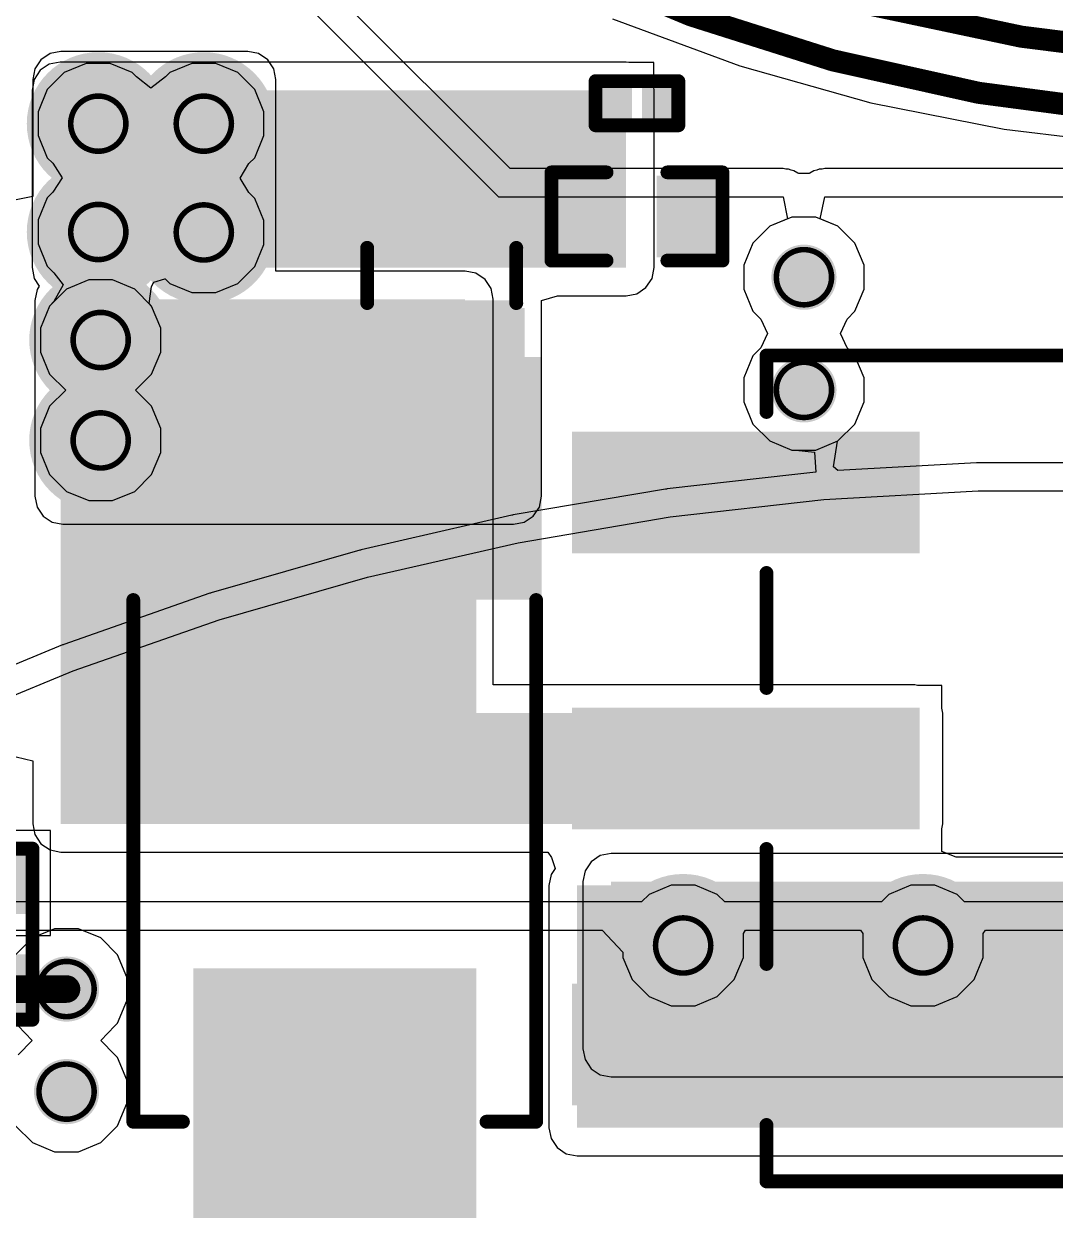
# Model space of a CAD drawing. Header units: inches. Extents: x -30 to 282, y -86 to 78.
# Drawn here: x 0.59 to 10.09, y -26.54 to -15.63 of the extents above; entities that cross this region are included whole.
import ezdxf

# ---------------------------------------------------------------- set-up
doc = ezdxf.new("R2010")
doc.units = ezdxf.units.IN
for name, color, linetype in [('Board Outline', 216, 'Continuous'), ('Bottom Layer', 5, 'Continuous'), ('Bottom Overlay', 54, 'Continuous'), ('Bottom Paste', 16, 'Continuous'), ('Bottom Solder', 6, 'Continuous'), ('Drill Drawing', 1, 'Continuous'), ('GND 01', 76, 'Continuous'), ('GND 02', 16, 'Continuous'), ('PWR', 156, 'Continuous'), ('SIG 01', 90, 'Continuous'), ('Top Layer', 1, 'Continuous'), ('Top Overlay', 2, 'Continuous'), ('Top Paste', 8, 'Continuous'), ('Top Solder', 216, 'Continuous'), ('Via Holes', 16, 'Continuous')]:
    doc.layers.add(name, color=color, linetype=linetype)

# ---------------------------------------------------------------- blocks, each defined once
blk = doc.blocks.new('HDR_2_3_M____SMD_2_54___17')
at = {"layer": 'Top Layer'}
for points in [[(-1.14, 3.05), (-1.14, 2.03), (-4.24, 2.03), (-4.24, 3.05)], [(4.24, 3.05), (4.24, 2.03), (1.14, 2.03), (1.14, 3.05)], [(-1.14, 0.51), (-1.14, -0.51), (-4.24, -0.51), (-4.24, 0.51)], [(4.24, 0.51), (4.24, -0.51), (1.14, -0.51), (1.14, 0.51)], [(-1.14, -2.03), (-1.14, -3.05), (-4.24, -3.05), (-4.24, -2.03)], [(4.24, -2.03), (4.24, -3.05), (1.14, -3.05), (1.14, -2.03)]]:
    blk.add_hatch(color=1, dxfattribs=at).paths.add_polyline_path(points)
at = {"layer": 'Top Paste'}
for points in [[(-1.14, 3.05), (-1.14, 2.03), (-4.24, 2.03), (-4.24, 3.05)], [(4.24, 3.05), (4.24, 2.03), (1.14, 2.03), (1.14, 3.05)], [(-1.14, 0.51), (-1.14, -0.51), (-4.24, -0.51), (-4.24, 0.51)], [(4.24, 0.51), (4.24, -0.51), (1.14, -0.51), (1.14, 0.51)], [(-1.14, -2.03), (-1.14, -3.05), (-4.24, -3.05), (-4.24, -2.03)], [(4.24, -2.03), (4.24, -3.05), (1.14, -3.05), (1.14, -2.03)]]:
    blk.add_hatch(color=8, dxfattribs=at).paths.add_polyline_path(points)
at = {"layer": 'Top Solder'}
for points in [[(-1.09, 3.1), (-1.09, 1.98), (-4.29, 1.98), (-4.29, 3.1)], [(4.29, 3.1), (4.29, 1.98), (1.09, 1.98), (1.09, 3.1)], [(-1.09, 0.56), (-1.09, -0.56), (-4.29, -0.56), (-4.29, 0.56)], [(4.29, 0.56), (4.29, -0.56), (1.09, -0.56), (1.09, 0.56)], [(-1.09, -1.98), (-1.09, -3.1), (-4.29, -3.1), (-4.29, -1.98)], [(4.29, -1.98), (4.29, -3.1), (1.09, -3.1), (1.09, -1.98)]]:
    blk.add_hatch(color=216, dxfattribs=at).paths.add_polyline_path(points)
at = {"layer": 'Top Overlay', "const_width": 0.127}
for points in [[(2.5, 3.8), (-2.5, 3.8)], [(-2.5, 3.8), (-2.5, 3.281)], [(2.5, 3.8), (2.5, 3.281)], [(-4.445, 2.54), (-4.572, 2.667)], [(-4.572, 2.667), (-4.572, 2.413)], [(-4.445, 2.54), (-4.572, 2.413)], [(-2.5, 1.799), (-2.5, 0.741)], [(2.5, 1.799), (2.5, 0.741)], [(-2.5, -0.741), (-2.5, -1.799)], [(2.5, -0.741), (2.5, -1.799)], [(-2.5, -3.281), (-2.5, -3.8)], [(2.5, -3.281), (2.5, -3.8)], [(2.5, -3.8), (-2.5, -3.8)]]:
    blk.add_lwpolyline(points, dxfattribs=at)
at = {"layer": 'Top Overlay', "const_width": 0.0635}
for points in [[(-2.532, 3.8, 1), (-2.468, 3.8, 1)], [(-2.532, 3.8, 1), (-2.468, 3.8, 1)], [(2.468, 3.8, 1), (2.532, 3.8, 1)], [(2.468, 3.8, 1), (2.532, 3.8, 1)], [(-2.532, 3.281, 1), (-2.468, 3.281, 1)], [(2.468, 3.281, 1), (2.532, 3.281, 1)], [(-4.604, 2.667, 1), (-4.54, 2.667, 1)], [(-4.604, 2.667, 1), (-4.54, 2.667, 1)], [(-4.477, 2.54, 1), (-4.413, 2.54, 1)], [(-4.477, 2.54, 1), (-4.413, 2.54, 1)], [(-4.604, 2.413, 1), (-4.54, 2.413, 1)], [(-4.604, 2.413, 1), (-4.54, 2.413, 1)], [(-2.532, 1.799, 1), (-2.468, 1.799, 1)], [(2.468, 1.799, 1), (2.532, 1.799, 1)], [(-2.532, 0.741, 1), (-2.468, 0.741, 1)], [(2.468, 0.741, 1), (2.532, 0.741, 1)], [(-2.532, -0.741, 1), (-2.468, -0.741, 1)], [(2.468, -0.741, 1), (2.532, -0.741, 1)], [(-2.532, -1.799, 1), (-2.468, -1.799, 1)], [(2.468, -1.799, 1), (2.532, -1.799, 1)], [(-2.532, -3.281, 1), (-2.468, -3.281, 1)], [(2.468, -3.281, 1), (2.532, -3.281, 1)], [(-2.532, -3.8, 1), (-2.468, -3.8, 1)], [(-2.532, -3.8, 1), (-2.468, -3.8, 1)], [(2.468, -3.8, 1), (2.532, -3.8, 1)], [(2.468, -3.8, 1), (2.532, -3.8, 1)]]:
    blk.add_lwpolyline(points, format="xyb", close=True, dxfattribs=at)
blk = doc.blocks.new('DSN0603_2_B_56')
at = {"layer": 'Bottom Layer'}
for points in [[(-0.3, 0.12), (-0.1, 0.12), (-0.1, -0.12), (-0.3, -0.12)], [(0.1, 0.12), (0.3, 0.12), (0.3, -0.12), (0.1, -0.12)]]:
    blk.add_hatch(color=5, dxfattribs=at).paths.add_polyline_path(points)
at = {"layer": 'Bottom Paste'}
for points in [[(-0.3, 0.12), (-0.1, 0.12), (-0.1, -0.12), (-0.3, -0.12)], [(0.1, 0.12), (0.3, 0.12), (0.3, -0.12), (0.1, -0.12)]]:
    blk.add_hatch(color=16, dxfattribs=at).paths.add_polyline_path(points)
at = {"layer": 'Bottom Solder'}
for points in [[(-0.355, 0.175), (-0.045, 0.175), (-0.045, -0.175), (-0.355, -0.175)], [(0.045, 0.175), (0.355, 0.175), (0.355, -0.175), (0.045, -0.175)]]:
    blk.add_hatch(color=6, dxfattribs=at).paths.add_polyline_path(points)
at = {"layer": 'Bottom Overlay', "const_width": 0.127}
for points in [[(-0.381, -0.203), (-0.381, 0.203)], [(-0.381, 0.203), (0.381, 0.203)], [(0.381, -0.203), (0.381, 0.203)], [(-0.381, -0.203), (0.381, -0.203)]]:
    blk.add_lwpolyline(points, dxfattribs=at)
at = {"layer": 'Bottom Overlay', "const_width": 0.0635}
for points in [[(-0.413, 0.203, 1), (-0.349, 0.203, 1)], [(-0.413, 0.203, 1), (-0.349, 0.203, 1)], [(0.349, 0.203, 1), (0.413, 0.203, 1)], [(0.349, 0.203, 1), (0.413, 0.203, 1)], [(-0.413, -0.203, 1), (-0.349, -0.203, 1)], [(-0.413, -0.203, 1), (-0.349, -0.203, 1)], [(0.349, -0.203, 1), (0.413, -0.203, 1)], [(0.349, -0.203, 1), (0.413, -0.203, 1)]]:
    blk.add_lwpolyline(points, format="xyb", close=True, dxfattribs=at)
blk = doc.blocks.new('R___0402_B_90')
at = {"layer": 'Bottom Layer'}
for points in [[(-0.241, 0.318), (-0.241, -0.318), (-0.699, -0.318), (-0.699, 0.318)], [(0.699, 0.318), (0.699, -0.318), (0.241, -0.318), (0.241, 0.318)]]:
    blk.add_hatch(color=5, dxfattribs=at).paths.add_polyline_path(points)
at = {"layer": 'Bottom Paste'}
for points in [[(-0.241, 0.318), (-0.241, -0.318), (-0.699, -0.318), (-0.699, 0.318)], [(0.699, 0.318), (0.699, -0.318), (0.241, -0.318), (0.241, 0.318)]]:
    blk.add_hatch(color=16, dxfattribs=at).paths.add_polyline_path(points)
at = {"layer": 'Bottom Solder'}
for points in [[(-0.186, 0.373), (-0.186, -0.373), (-0.754, -0.373), (-0.754, 0.373)], [(0.754, 0.373), (0.754, -0.373), (0.186, -0.373), (0.186, 0.373)]]:
    blk.add_hatch(color=6, dxfattribs=at).paths.add_polyline_path(points)
at = {"layer": 'Bottom Overlay'}
for points, const_width in [([(-0.787, -0.406), (-0.787, 0.406)], 0.127), ([(0.787, 0.406), (-0.787, 0.406)], 0.127), ([(0.787, -0.406), (0.787, 0.406)], 0.127), ([(0.813, 0.432), (-0.813, 0.432)], 0.00323), ([(0.787, -0.406), (-0.787, -0.406)], 0.127)]:
    blk.add_lwpolyline(points, dxfattribs=dict(at, const_width=const_width))
for points, const_width in [([(-0.819, 0.406, 1), (-0.756, 0.406, 1)], 0.0635), ([(-0.819, 0.406, 1), (-0.756, 0.406, 1)], 0.0635), ([(0.756, 0.406, 1), (0.819, 0.406, 1)], 0.0635), ([(0.756, 0.406, 1), (0.819, 0.406, 1)], 0.0635), ([(-0.814, 0.432, 1), (-0.812, 0.432, 1)], 0.00161), ([(0.812, 0.432, 1), (0.814, 0.432, 1)], 0.00161), ([(-0.819, -0.406, 1), (-0.756, -0.406, 1)], 0.0635), ([(-0.819, -0.406, 1), (-0.756, -0.406, 1)], 0.0635), ([(0.756, -0.406, 1), (0.819, -0.406, 1)], 0.0635), ([(0.756, -0.406, 1), (0.819, -0.406, 1)], 0.0635)]:
    blk.add_lwpolyline(points, format="xyb", close=True, dxfattribs=dict(at, const_width=const_width))
blk = doc.blocks.new('I___0805_B_110')
at = {"layer": 'Bottom Layer'}
for points in [[(-1.6, 0.66), (-0.4, 0.66), (-0.4, -0.66), (-1.6, -0.66)], [(0.4, 0.66), (1.6, 0.66), (1.6, -0.66), (0.4, -0.66)]]:
    blk.add_hatch(color=5, dxfattribs=at).paths.add_polyline_path(points)
at = {"layer": 'Bottom Paste'}
for points in [[(-1.6, 0.66), (-0.4, 0.66), (-0.4, -0.66), (-1.6, -0.66)], [(0.4, 0.66), (1.6, 0.66), (1.6, -0.66), (0.4, -0.66)]]:
    blk.add_hatch(color=16, dxfattribs=at).paths.add_polyline_path(points)
at = {"layer": 'Bottom Solder'}
for points in [[(-1.702, 0.762), (-0.298, 0.762), (-0.298, -0.762), (-1.702, -0.762)], [(0.298, 0.762), (1.702, 0.762), (1.702, -0.762), (0.298, -0.762)]]:
    blk.add_hatch(color=6, dxfattribs=at).paths.add_polyline_path(points)
at = {"layer": 'Bottom Overlay', "const_width": 0.127}
for points in [[(-0.254, 0.686), (0.254, 0.686)], [(-0.254, -0.686), (0.254, -0.686)]]:
    blk.add_lwpolyline(points, dxfattribs=at)
at = {"layer": 'Bottom Overlay', "const_width": 0.0635}
for points in [[(-0.286, 0.686, 1), (-0.222, 0.686, 1)], [(0.222, 0.686, 1), (0.286, 0.686, 1)], [(-0.286, -0.686, 1), (-0.222, -0.686, 1)], [(0.222, -0.686, 1), (0.286, -0.686, 1)]]:
    blk.add_lwpolyline(points, format="xyb", close=True, dxfattribs=at)
blk = doc.blocks.new('SMB__114')
at = {"layer": 'Top Layer'}
for points in [[(-3.7, -1.2), (-3.7, 1.2), (-0.9, 1.2), (-0.9, -1.2)], [(0.9, -1.2), (0.9, 1.2), (3.7, 1.2), (3.7, -1.2)]]:
    blk.add_hatch(color=1, dxfattribs=at).paths.add_polyline_path(points)
at = {"layer": 'Top Overlay'}
for points in [[(2.593, 1.245), (4.828, 1.245), (4.828, 1.905), (2.593, 1.905)], [(3.736, -1.651), (4.828, -1.651), (4.828, 1.346), (3.736, 1.346)], [(2.593, -1.905), (4.828, -1.905), (4.828, -1.245), (2.593, -1.245)]]:
    blk.add_hatch(color=2, dxfattribs=at).paths.add_polyline_path(points)
at = {"layer": 'Top Paste'}
for points in [[(-3.7, -1.2), (-3.7, 1.2), (-0.9, 1.2), (-0.9, -1.2)], [(0.9, -1.2), (0.9, 1.2), (3.7, 1.2), (3.7, -1.2)]]:
    blk.add_hatch(color=8, dxfattribs=at).paths.add_polyline_path(points)
at = {"layer": 'Top Solder'}
for points in [[(-3.802, -1.302), (-3.802, 1.302), (-0.798, 1.302), (-0.798, -1.302)], [(0.798, -1.302), (0.798, 1.302), (3.802, 1.302), (3.802, -1.302)]]:
    blk.add_hatch(color=216, dxfattribs=at).paths.add_polyline_path(points)
at = {"layer": 'Top Overlay', "const_width": 0.127}
for points in [[(-2.21, 1.854), (2.591, 1.854)], [(-2.21, 1.854), (-2.21, 1.397)], [(-2.21, -1.397), (-2.21, -1.854)], [(-2.21, -1.854), (2.591, -1.854)]]:
    blk.add_lwpolyline(points, dxfattribs=at)
at = {"layer": 'Top Overlay', "const_width": 0.0635}
for points in [[(-2.242, 1.854, 1), (-2.178, 1.854, 1)], [(-2.242, 1.854, 1), (-2.178, 1.854, 1)], [(2.559, 1.854, 1), (2.623, 1.854, 1)], [(-2.242, 1.397, 1), (-2.178, 1.397, 1)], [(-2.242, -1.397, 1), (-2.178, -1.397, 1)], [(-2.242, -1.854, 1), (-2.178, -1.854, 1)], [(-2.242, -1.854, 1), (-2.178, -1.854, 1)], [(2.559, -1.854, 1), (2.623, -1.854, 1)]]:
    blk.add_lwpolyline(points, format="xyb", close=True, dxfattribs=at)
blk = doc.blocks.new('C___0402_B_124')
at = {"layer": 'Bottom Layer'}
for points in [[(-0.241, 0.318), (-0.241, -0.318), (-0.698, -0.318), (-0.698, 0.318)], [(0.699, 0.318), (0.699, -0.318), (0.241, -0.318), (0.241, 0.318)]]:
    blk.add_hatch(color=5, dxfattribs=at).paths.add_polyline_path(points)
at = {"layer": 'Bottom Paste'}
for points in [[(-0.241, 0.318), (-0.241, -0.318), (-0.698, -0.318), (-0.698, 0.318)], [(0.699, 0.318), (0.699, -0.318), (0.241, -0.318), (0.241, 0.318)]]:
    blk.add_hatch(color=16, dxfattribs=at).paths.add_polyline_path(points)
at = {"layer": 'Bottom Solder'}
for points in [[(-0.181, 0.377), (-0.181, -0.377), (-0.758, -0.377), (-0.758, 0.377)], [(0.758, 0.377), (0.758, -0.377), (0.181, -0.377), (0.181, 0.377)]]:
    blk.add_hatch(color=6, dxfattribs=at).paths.add_polyline_path(points)
at = {"layer": 'Bottom Overlay', "const_width": 0.127}
for points in [[(-0.279, 0.406), (-0.787, 0.406)], [(-0.787, 0.406), (-0.787, -0.406)], [(0.787, 0.406), (0.279, 0.406)], [(0.787, 0.406), (0.787, -0.406)], [(-0.279, -0.406), (-0.787, -0.406)], [(0.787, -0.406), (0.279, -0.406)]]:
    blk.add_lwpolyline(points, dxfattribs=at)
at = {"layer": 'Bottom Overlay', "const_width": 0.0635}
for points in [[(-0.819, 0.406, 1), (-0.756, 0.406, 1)], [(-0.819, 0.406, 1), (-0.756, 0.406, 1)], [(-0.311, 0.406, 1), (-0.248, 0.406, 1)], [(0.248, 0.406, 1), (0.311, 0.406, 1)], [(0.756, 0.406, 1), (0.819, 0.406, 1)], [(0.756, 0.406, 1), (0.819, 0.406, 1)], [(-0.819, -0.406, 1), (-0.756, -0.406, 1)], [(-0.819, -0.406, 1), (-0.756, -0.406, 1)], [(-0.311, -0.406, 1), (-0.248, -0.406, 1)], [(0.248, -0.406, 1), (0.311, -0.406, 1)], [(0.756, -0.406, 1), (0.819, -0.406, 1)], [(0.756, -0.406, 1), (0.819, -0.406, 1)]]:
    blk.add_lwpolyline(points, format="xyb", close=True, dxfattribs=at)

msp = doc.modelspace()

# ---------------------------------------------------------------- hatches: boundary and pattern name
at = {"layer": 'Bottom Layer'}
for points in [[(0.927, -17.87), (6.136, -17.87), (6.136, -16.237), (0.927, -16.237)], [(0.953, -19.973), (5.099, -19.973), (5.099, -18.171), (0.953, -18.171)], [(5.997, -25.059), (14.106, -25.059), (14.106, -23.52), (5.997, -23.52)]]:
    msp.add_hatch(color=5, dxfattribs=at).paths.add_polyline_path(points)
h = msp.add_hatch(color=5, dxfattribs=at)
edge = h.paths.add_edge_path()
edge.add_arc((1.278, -16.545), 0.3, 0, 360)
h = msp.add_hatch(color=5, dxfattribs=at)
edge = h.paths.add_edge_path()
edge.add_arc((2.249, -16.545), 0.3, 0, 360)
h = msp.add_hatch(color=5, dxfattribs=at)
edge = h.paths.add_edge_path()
edge.add_arc((1.278, -17.542), 0.3, 0, 360)
h = msp.add_hatch(color=5, dxfattribs=at)
edge = h.paths.add_edge_path()
edge.add_arc((2.249, -17.546), 0.3, 0, 360)
h = msp.add_hatch(color=5, dxfattribs=at)
edge = h.paths.add_edge_path()
edge.add_arc((7.773, -17.958), 0.3, 0, 360)
h = msp.add_hatch(color=5, dxfattribs=at)
edge = h.paths.add_edge_path()
edge.add_arc((1.3, -18.536), 0.3, 0, 360)
h = msp.add_hatch(color=5, dxfattribs=at)
edge = h.paths.add_edge_path()
edge.add_arc((7.773, -18.995), 0.3, 0, 360)
h = msp.add_hatch(color=5, dxfattribs=at)
edge = h.paths.add_edge_path()
edge.add_arc((1.3, -19.46), 0.3, 0, 360)
h = msp.add_hatch(color=5, dxfattribs=at)
edge = h.paths.add_edge_path()
edge.add_arc((6.661, -24.108), 0.3, 0, 360)
h = msp.add_hatch(color=5, dxfattribs=at)
edge = h.paths.add_edge_path()
edge.add_arc((8.868, -24.108), 0.3, 0, 360)
h = msp.add_hatch(color=5, dxfattribs=at)
edge = h.paths.add_edge_path()
edge.add_arc((0.986, -24.509), 0.3, 0, 360)
h = msp.add_hatch(color=5, dxfattribs=at)
edge = h.paths.add_edge_path()
edge.add_arc((0.986, -25.453), 0.3, 0, 360)
at = {"layer": 'GND 01'}
h = msp.add_hatch(color=76, dxfattribs=at)
edge = h.paths.add_edge_path()
edge.add_arc((1.278, -16.545), 0.658, 0, 360)
h = msp.add_hatch(color=76, dxfattribs=at)
edge = h.paths.add_edge_path()
edge.add_arc((2.249, -16.545), 0.658, 0, 360)
h = msp.add_hatch(color=76, dxfattribs=at)
edge = h.paths.add_edge_path()
edge.add_arc((1.278, -17.542), 0.658, 0, 360)
h = msp.add_hatch(color=76, dxfattribs=at)
edge = h.paths.add_edge_path()
edge.add_arc((2.249, -17.546), 0.658, 0, 360)
h = msp.add_hatch(color=76, dxfattribs=at)
edge = h.paths.add_edge_path()
edge.add_arc((1.3, -18.536), 0.658, 0, 360)
h = msp.add_hatch(color=76, dxfattribs=at)
edge = h.paths.add_edge_path()
edge.add_arc((1.3, -19.46), 0.658, 0, 360)
h = msp.add_hatch(color=76, dxfattribs=at)
edge = h.paths.add_edge_path()
edge.add_arc((6.661, -24.108), 0.658, 0, 360)
h = msp.add_hatch(color=76, dxfattribs=at)
edge = h.paths.add_edge_path()
edge.add_arc((8.868, -24.108), 0.658, 0, 360)
at = {"layer": 'GND 02'}
h = msp.add_hatch(color=16, dxfattribs=at)
edge = h.paths.add_edge_path()
edge.add_arc((1.278, -16.545), 0.658, 0, 360)
h = msp.add_hatch(color=16, dxfattribs=at)
edge = h.paths.add_edge_path()
edge.add_arc((2.249, -16.545), 0.658, 0, 360)
h = msp.add_hatch(color=16, dxfattribs=at)
edge = h.paths.add_edge_path()
edge.add_arc((1.278, -17.542), 0.658, 0, 360)
h = msp.add_hatch(color=16, dxfattribs=at)
edge = h.paths.add_edge_path()
edge.add_arc((2.249, -17.546), 0.658, 0, 360)
h = msp.add_hatch(color=16, dxfattribs=at)
edge = h.paths.add_edge_path()
edge.add_arc((1.3, -18.536), 0.658, 0, 360)
h = msp.add_hatch(color=16, dxfattribs=at)
edge = h.paths.add_edge_path()
edge.add_arc((1.3, -19.46), 0.658, 0, 360)
h = msp.add_hatch(color=16, dxfattribs=at)
edge = h.paths.add_edge_path()
edge.add_arc((6.661, -24.108), 0.658, 0, 360)
h = msp.add_hatch(color=16, dxfattribs=at)
edge = h.paths.add_edge_path()
edge.add_arc((8.868, -24.108), 0.658, 0, 360)
at = {"layer": 'PWR'}
h = msp.add_hatch(color=156, dxfattribs=at)
edge = h.paths.add_edge_path()
edge.add_arc((1.278, -16.545), 0.3, 0, 360)
h = msp.add_hatch(color=156, dxfattribs=at)
edge = h.paths.add_edge_path()
edge.add_arc((2.249, -16.545), 0.3, 0, 360)
h = msp.add_hatch(color=156, dxfattribs=at)
edge = h.paths.add_edge_path()
edge.add_arc((1.278, -17.542), 0.3, 0, 360)
h = msp.add_hatch(color=156, dxfattribs=at)
edge = h.paths.add_edge_path()
edge.add_arc((2.249, -17.546), 0.3, 0, 360)
h = msp.add_hatch(color=156, dxfattribs=at)
edge = h.paths.add_edge_path()
edge.add_arc((7.773, -17.958), 0.3, 0, 360)
h = msp.add_hatch(color=156, dxfattribs=at)
edge = h.paths.add_edge_path()
edge.add_arc((1.3, -18.536), 0.3, 0, 360)
h = msp.add_hatch(color=156, dxfattribs=at)
edge = h.paths.add_edge_path()
edge.add_arc((7.773, -18.995), 0.3, 0, 360)
h = msp.add_hatch(color=156, dxfattribs=at)
edge = h.paths.add_edge_path()
edge.add_arc((1.3, -19.46), 0.3, 0, 360)
h = msp.add_hatch(color=156, dxfattribs=at)
edge = h.paths.add_edge_path()
edge.add_arc((6.661, -24.108), 0.3, 0, 360)
h = msp.add_hatch(color=156, dxfattribs=at)
edge = h.paths.add_edge_path()
edge.add_arc((8.868, -24.108), 0.3, 0, 360)
h = msp.add_hatch(color=156, dxfattribs=at)
edge = h.paths.add_edge_path()
edge.add_arc((0.986, -24.509), 0.3, 0, 360)
h = msp.add_hatch(color=156, dxfattribs=at)
edge = h.paths.add_edge_path()
edge.add_arc((0.986, -25.453), 0.3, 0, 360)
at = {"layer": 'SIG 01'}
h = msp.add_hatch(color=90, dxfattribs=at)
edge = h.paths.add_edge_path()
edge.add_arc((1.278, -16.545), 0.3, 0, 360)
h = msp.add_hatch(color=90, dxfattribs=at)
edge = h.paths.add_edge_path()
edge.add_arc((2.249, -16.545), 0.3, 0, 360)
h = msp.add_hatch(color=90, dxfattribs=at)
edge = h.paths.add_edge_path()
edge.add_arc((1.278, -17.542), 0.3, 0, 360)
h = msp.add_hatch(color=90, dxfattribs=at)
edge = h.paths.add_edge_path()
edge.add_arc((2.249, -17.546), 0.3, 0, 360)
h = msp.add_hatch(color=90, dxfattribs=at)
edge = h.paths.add_edge_path()
edge.add_arc((7.773, -17.958), 0.3, 0, 360)
h = msp.add_hatch(color=90, dxfattribs=at)
edge = h.paths.add_edge_path()
edge.add_arc((1.3, -18.536), 0.3, 0, 360)
h = msp.add_hatch(color=90, dxfattribs=at)
edge = h.paths.add_edge_path()
edge.add_arc((7.773, -18.995), 0.3, 0, 360)
h = msp.add_hatch(color=90, dxfattribs=at)
edge = h.paths.add_edge_path()
edge.add_arc((1.3, -19.46), 0.3, 0, 360)
h = msp.add_hatch(color=90, dxfattribs=at)
edge = h.paths.add_edge_path()
edge.add_arc((6.661, -24.108), 0.3, 0, 360)
h = msp.add_hatch(color=90, dxfattribs=at)
edge = h.paths.add_edge_path()
edge.add_arc((8.868, -24.108), 0.3, 0, 360)
h = msp.add_hatch(color=90, dxfattribs=at)
edge = h.paths.add_edge_path()
edge.add_arc((0.986, -24.509), 0.3, 0, 360)
h = msp.add_hatch(color=90, dxfattribs=at)
edge = h.paths.add_edge_path()
edge.add_arc((0.986, -25.453), 0.3, 0, 360)
at = {"layer": 'Top Layer'}
for points in [[(0.933, -17.954), (2.654, -17.954), (2.654, -16.14), (0.933, -16.14)], [(0.933, -22.989), (4.654, -22.989), (4.654, -18.161), (0.933, -18.161)], [(8.792, -21.969), (0.933, -21.969), (0.933, -22.989), (8.792, -22.989)], [(5.684, -25.785), (15.833, -25.785), (15.833, -23.555), (5.684, -23.555)]]:
    msp.add_hatch(color=1, dxfattribs=at).paths.add_polyline_path(points)
h = msp.add_hatch(color=1, dxfattribs=at)
edge = h.paths.add_edge_path()
edge.add_arc((1.278, -16.545), 0.3, 0, 360)
h = msp.add_hatch(color=1, dxfattribs=at)
edge = h.paths.add_edge_path()
edge.add_arc((2.249, -16.545), 0.3, 0, 360)
h = msp.add_hatch(color=1, dxfattribs=at)
edge = h.paths.add_edge_path()
edge.add_arc((1.278, -17.542), 0.3, 0, 360)
h = msp.add_hatch(color=1, dxfattribs=at)
edge = h.paths.add_edge_path()
edge.add_arc((2.249, -17.546), 0.3, 0, 360)
h = msp.add_hatch(color=1, dxfattribs=at)
edge = h.paths.add_edge_path()
edge.add_arc((7.773, -17.958), 0.3, 0, 360)
h = msp.add_hatch(color=1, dxfattribs=at)
edge = h.paths.add_edge_path()
edge.add_arc((1.3, -18.536), 0.3, 0, 360)
h = msp.add_hatch(color=1, dxfattribs=at)
edge = h.paths.add_edge_path()
edge.add_arc((7.773, -18.995), 0.3, 0, 360)
h = msp.add_hatch(color=1, dxfattribs=at)
edge = h.paths.add_edge_path()
edge.add_arc((1.3, -19.46), 0.3, 0, 360)
h = msp.add_hatch(color=1, dxfattribs=at)
edge = h.paths.add_edge_path()
edge.add_arc((6.661, -24.108), 0.3, 0, 360)
h = msp.add_hatch(color=1, dxfattribs=at)
edge = h.paths.add_edge_path()
edge.add_arc((8.868, -24.108), 0.3, 0, 360)
h = msp.add_hatch(color=1, dxfattribs=at)
edge = h.paths.add_edge_path()
edge.add_arc((0.986, -24.509), 0.3, 0, 360)
h = msp.add_hatch(color=1, dxfattribs=at)
edge = h.paths.add_edge_path()
edge.add_arc((0.986, -25.453), 0.3, 0, 360)
at = {"layer": 'Via Holes'}
h = msp.add_hatch(color=7, dxfattribs=at)
edge = h.paths.add_edge_path()
edge.add_arc((1.278, -16.545), 0.15, 0, 360)
h = msp.add_hatch(color=7, dxfattribs=at)
edge = h.paths.add_edge_path()
edge.add_arc((2.249, -16.545), 0.15, 0, 360)
h = msp.add_hatch(color=7, dxfattribs=at)
edge = h.paths.add_edge_path()
edge.add_arc((1.278, -17.542), 0.15, 0, 360)
h = msp.add_hatch(color=7, dxfattribs=at)
edge = h.paths.add_edge_path()
edge.add_arc((2.249, -17.546), 0.15, 0, 360)
h = msp.add_hatch(color=7, dxfattribs=at)
edge = h.paths.add_edge_path()
edge.add_arc((7.773, -17.958), 0.15, 0, 360)
h = msp.add_hatch(color=7, dxfattribs=at)
edge = h.paths.add_edge_path()
edge.add_arc((1.3, -18.536), 0.15, 0, 360)
h = msp.add_hatch(color=7, dxfattribs=at)
edge = h.paths.add_edge_path()
edge.add_arc((7.773, -18.995), 0.15, 0, 360)
h = msp.add_hatch(color=7, dxfattribs=at)
edge = h.paths.add_edge_path()
edge.add_arc((1.3, -19.46), 0.15, 0, 360)
h = msp.add_hatch(color=7, dxfattribs=at)
edge = h.paths.add_edge_path()
edge.add_arc((6.661, -24.108), 0.15, 0, 360)
h = msp.add_hatch(color=7, dxfattribs=at)
edge = h.paths.add_edge_path()
edge.add_arc((8.868, -24.108), 0.15, 0, 360)
h = msp.add_hatch(color=7, dxfattribs=at)
edge = h.paths.add_edge_path()
edge.add_arc((0.986, -24.509), 0.15, 0, 360)
h = msp.add_hatch(color=7, dxfattribs=at)
edge = h.paths.add_edge_path()
edge.add_arc((0.986, -25.453), 0.15, 0, 360)

# ---------------------------------------------------------------- linework, layer by layer
at = {"layer": 'Board Outline', "const_width": 0.254}
msp.add_lwpolyline([(37.495, -16.446, -2.502525), (-17.293, -16.446)], format="xyb", dxfattribs=at)
at = {"layer": 'Bottom Layer'}
for p, q in [((0.827, -15.997), (0.743, -16.053)), ((0.927, -15.978), (0.827, -15.997)), ((6.136, -15.978), (0.927, -15.978)), ((6.161, -15.983), (6.136, -15.978)), ((6.39, -15.983), (6.161, -15.983)), ((6.39, -16.212), (6.39, -15.983)), ((0.687, -16.137), (0.668, -16.237)), ((0.743, -16.053), (0.687, -16.137)), ((0.668, -16.237), (0.668, -17.87)), ((6.394, -16.237), (6.39, -16.212)), ((6.394, -17.87), (6.394, -16.237)), ((0.668, -17.87), (0.687, -17.969)), ((6.375, -17.969), (6.394, -17.87)), ((0.687, -17.969), (0.735, -18.04)), ((6.319, -18.053), (6.375, -17.969)), ((0.714, -18.071), (0.694, -18.171)), ((0.735, -18.04), (0.714, -18.071)), ((6.136, -18.129), (6.235, -18.11)), ((6.235, -18.11), (6.319, -18.053)), ((0.694, -18.171), (0.694, -19.973)), ((5.358, -18.171), (5.505, -18.129)), ((5.358, -19.973), (5.358, -18.171)), ((5.505, -18.129), (6.136, -18.129)), ((0.694, -19.973), (0.714, -20.073)), ((5.338, -20.073), (5.358, -19.973)), ((0.714, -20.073), (0.77, -20.157)), ((5.282, -20.157), (5.338, -20.073)), ((0.77, -20.157), (0.854, -20.213)), ((5.198, -20.213), (5.282, -20.157)), ((0.854, -20.213), (0.953, -20.232)), ((0.953, -20.232), (5.099, -20.232)), ((5.099, -20.232), (5.198, -20.213)), ((0.837, -23.051), (-0.306, -23.051)), ((0.837, -24.016), (0.837, -23.051)), ((5.814, -23.337), (5.758, -23.421)), ((5.898, -23.28), (5.814, -23.337)), ((5.997, -23.261), (5.898, -23.28)), ((14.106, -23.261), (5.997, -23.261)), ((5.758, -23.421), (5.738, -23.52)), ((5.738, -23.52), (5.738, -25.059)), ((-0.306, -24.016), (0.837, -24.016)), ((5.738, -25.059), (5.758, -25.158)), ((5.758, -25.158), (5.814, -25.242)), ((5.814, -25.242), (5.898, -25.298)), ((5.898, -25.298), (5.997, -25.318)), ((5.997, -25.318), (14.106, -25.318))]:
    msp.add_line(p, q, dxfattribs=at)
at = {"layer": 'Bottom Layer', "const_width": 0.254}
msp.add_lwpolyline([(0.456, -24.509), (0.986, -24.509)], dxfattribs=at)
at = {"layer": 'Bottom Layer', "const_width": 0.127}
msp.add_lwpolyline([(0.922, -24.509, 1), (1.049, -24.509, 1)], format="xyb", close=True, dxfattribs=at)
at = {"layer": 'Drill Drawing'}
for points, const_width in [([(1.532, -16.545, 1), (1.024, -16.545, 1)], 0.0508), ([(2.503, -16.545, 1), (1.995, -16.545, 1)], 0.0508), ([(1.011, -16.545, 1), (1.036, -16.545, 1)], 0.0254), ([(1.519, -16.545, 1), (1.544, -16.545, 1)], 0.0254), ([(1.983, -16.545, 1), (2.008, -16.545, 1)], 0.0254), ([(2.491, -16.545, 1), (2.516, -16.545, 1)], 0.0254), ([(1.532, -17.542, 1), (1.024, -17.542, 1)], 0.0508), ([(2.503, -17.546, 1), (1.995, -17.546, 1)], 0.0508), ([(1.011, -17.542, 1), (1.036, -17.542, 1)], 0.0254), ([(1.519, -17.542, 1), (1.544, -17.542, 1)], 0.0254), ([(1.983, -17.546, 1), (2.008, -17.546, 1)], 0.0254), ([(2.491, -17.546, 1), (2.516, -17.546, 1)], 0.0254), ([(8.027, -17.958, 1), (7.519, -17.958, 1)], 0.0508), ([(7.506, -17.958, 1), (7.531, -17.958, 1)], 0.0254), ([(8.014, -17.958, 1), (8.039, -17.958, 1)], 0.0254), ([(1.554, -18.536, 1), (1.046, -18.536, 1)], 0.0508), ([(1.033, -18.536, 1), (1.059, -18.536, 1)], 0.0254), ([(1.541, -18.536, 1), (1.567, -18.536, 1)], 0.0254), ([(8.027, -18.995, 1), (7.519, -18.995, 1)], 0.0508), ([(7.506, -18.995, 1), (7.531, -18.995, 1)], 0.0254), ([(8.014, -18.995, 1), (8.039, -18.995, 1)], 0.0254), ([(1.554, -19.46, 1), (1.046, -19.46, 1)], 0.0508), ([(1.033, -19.46, 1), (1.059, -19.46, 1)], 0.0254), ([(1.541, -19.46, 1), (1.567, -19.46, 1)], 0.0254), ([(6.915, -24.108, 1), (6.407, -24.108, 1)], 0.0508), ([(9.122, -24.108, 1), (8.614, -24.108, 1)], 0.0508), ([(6.394, -24.108, 1), (6.42, -24.108, 1)], 0.0254), ([(6.902, -24.108, 1), (6.928, -24.108, 1)], 0.0254), ([(8.601, -24.108, 1), (8.627, -24.108, 1)], 0.0254), ([(9.109, -24.108, 1), (9.135, -24.108, 1)], 0.0254), ([(1.24, -24.509, 1), (0.732, -24.509, 1)], 0.0508), ([(0.719, -24.509, 1), (0.745, -24.509, 1)], 0.0254), ([(1.227, -24.509, 1), (1.253, -24.509, 1)], 0.0254), ([(1.24, -25.453, 1), (0.732, -25.453, 1)], 0.0508), ([(0.719, -25.453, 1), (0.745, -25.453, 1)], 0.0254), ([(1.227, -25.453, 1), (1.253, -25.453, 1)], 0.0254)]:
    msp.add_lwpolyline(points, format="xyb", close=True, dxfattribs=dict(at, const_width=const_width))
at = {"layer": 'PWR'}
for p, q in [((7.662, -17.404), (7.459, -17.489)), ((7.883, -17.404), (7.662, -17.404)), ((8.086, -17.489), (7.883, -17.404)), ((7.459, -17.489), (7.303, -17.645)), ((8.242, -17.645), (8.086, -17.489)), ((7.303, -17.645), (7.219, -17.848)), ((8.327, -17.848), (8.242, -17.645)), ((7.219, -17.848), (7.219, -18.069)), ((8.327, -18.069), (8.327, -17.848)), ((1.19, -17.982), (0.986, -18.067)), ((1.41, -17.982), (1.19, -17.982)), ((1.614, -18.067), (1.41, -17.982)), ((0.986, -18.067), (0.83, -18.223)), ((1.769, -18.223), (1.614, -18.067)), ((7.219, -18.069), (7.303, -18.272)), ((8.242, -18.272), (8.327, -18.069)), ((0.83, -18.223), (0.746, -18.426)), ((1.854, -18.426), (1.769, -18.223)), ((7.303, -18.272), (7.375, -18.344)), ((7.375, -18.344), (7.436, -18.477)), ((8.109, -18.477), (8.171, -18.344)), ((8.171, -18.344), (8.242, -18.272)), ((0.746, -18.426), (0.746, -18.647)), ((1.854, -18.647), (1.854, -18.426)), ((7.436, -18.477), (7.375, -18.609)), ((8.171, -18.609), (8.109, -18.477)), ((0.746, -18.647), (0.83, -18.85)), ((1.769, -18.85), (1.854, -18.647)), ((7.375, -18.609), (7.303, -18.681)), ((8.242, -18.681), (8.171, -18.609)), ((7.303, -18.681), (7.219, -18.885)), ((8.327, -18.885), (8.242, -18.681)), ((0.83, -18.85), (0.978, -18.998)), ((1.621, -18.998), (1.769, -18.85)), ((7.219, -18.885), (7.219, -19.105)), ((8.327, -19.105), (8.327, -18.885)), ((0.978, -18.998), (0.83, -19.146)), ((1.769, -19.146), (1.621, -18.998)), ((7.219, -19.105), (7.303, -19.309)), ((8.242, -19.309), (8.327, -19.105)), ((0.83, -19.146), (0.746, -19.35)), ((1.854, -19.35), (1.769, -19.146)), ((7.303, -19.309), (7.459, -19.465)), ((8.086, -19.465), (8.242, -19.309)), ((0.746, -19.35), (0.746, -19.57)), ((1.854, -19.57), (1.854, -19.35)), ((7.459, -19.465), (7.662, -19.549)), ((8.044, -19.702), (8.081, -19.467)), ((8.081, -19.467), (8.086, -19.465)), ((0.746, -19.57), (0.83, -19.774)), ((1.769, -19.774), (1.854, -19.57)), ((7.662, -19.549), (7.694, -19.549)), ((7.694, -19.549), (7.699, -19.549)), ((7.699, -19.549), (7.871, -19.569)), ((7.871, -19.569), (7.882, -19.752)), ((7.882, -19.752), (7.689, -19.774)), ((8.086, -19.738), (8.044, -19.702)), ((9.361, -19.666), (8.086, -19.738)), ((9.368, -19.667), (9.361, -19.666)), ((9.376, -19.666), (9.368, -19.667)), ((10.797, -19.666), (9.376, -19.666)), ((0.83, -19.774), (0.986, -19.93)), ((1.614, -19.93), (1.769, -19.774)), ((7.689, -19.774), (6.514, -19.906)), ((0.986, -19.93), (1.19, -20.014)), ((1.41, -20.014), (1.614, -19.93)), ((6.5, -19.908), (5.098, -20.146)), ((6.507, -19.908), (6.5, -19.908)), ((6.514, -19.906), (6.507, -19.908)), ((7.956, -20.004), (9.376, -19.925)), ((9.376, -19.925), (10.797, -19.925)), ((1.19, -20.014), (1.41, -20.014)), ((6.543, -20.164), (7.956, -20.004)), ((5.084, -20.149), (3.698, -20.466)), ((5.091, -20.149), (5.084, -20.149)), ((5.098, -20.146), (5.091, -20.149)), ((5.142, -20.402), (6.543, -20.164)), ((3.755, -20.718), (5.142, -20.402)), ((3.684, -20.469), (2.318, -20.863)), ((3.691, -20.469), (3.684, -20.469)), ((3.698, -20.466), (3.691, -20.469)), ((2.389, -21.112), (3.755, -20.718)), ((2.304, -20.867), (0.962, -21.337)), ((2.311, -20.866), (2.304, -20.867)), ((2.318, -20.863), (2.311, -20.866)), ((1.047, -21.581), (2.389, -21.112)), ((0.948, -21.342), (-0.365, -21.886)), ((0.955, -21.341), (0.948, -21.342)), ((0.962, -21.337), (0.955, -21.341)), ((-0.266, -22.125), (1.047, -21.581)), ((0.876, -23.955), (0.672, -24.039)), ((1.096, -23.955), (0.876, -23.955)), ((1.3, -24.039), (1.096, -23.955)), ((0.672, -24.039), (0.516, -24.195)), ((1.456, -24.195), (1.3, -24.039)), ((1.54, -24.399), (1.456, -24.195)), ((1.54, -24.619), (1.54, -24.399)), ((1.456, -24.823), (1.54, -24.619)), ((0.542, -24.848), (0.67, -24.981)), ((1.302, -24.981), (1.43, -24.848)), ((1.43, -24.848), (1.456, -24.823)), ((0.67, -24.981), (0.542, -25.114)), ((1.43, -25.114), (1.302, -24.981)), ((1.456, -25.139), (1.43, -25.114)), ((1.54, -25.343), (1.456, -25.139)), ((1.54, -25.563), (1.54, -25.343)), ((1.456, -25.767), (1.54, -25.563)), ((0.516, -25.767), (0.672, -25.922)), ((1.3, -25.922), (1.456, -25.767)), ((0.672, -25.922), (0.876, -26.007)), ((1.096, -26.007), (1.3, -25.922)), ((0.876, -26.007), (1.096, -26.007))]:
    msp.add_line(p, q, dxfattribs=at)
at = {"layer": 'SIG 01'}
for p, q in [((5.07, -16.959), (1.671, -13.56)), ((1.487, -13.743), (4.963, -17.218)), ((6.01, -15.58), (7.184, -16.013)), ((1.167, -15.991), (0.964, -16.075)), ((1.388, -15.991), (1.167, -15.991)), ((1.591, -16.075), (1.388, -15.991)), ((2.139, -15.991), (1.936, -16.075)), ((2.36, -15.991), (2.139, -15.991)), ((2.563, -16.075), (2.36, -15.991)), ((7.184, -16.013), (8.389, -16.353)), ((0.964, -16.075), (0.808, -16.231)), ((1.631, -16.114), (1.591, -16.075)), ((1.763, -16.218), (1.631, -16.114)), ((1.896, -16.114), (1.763, -16.218)), ((1.936, -16.075), (1.896, -16.114)), ((2.719, -16.231), (2.563, -16.075)), ((0.808, -16.231), (0.724, -16.435)), ((2.803, -16.435), (2.719, -16.231)), ((8.389, -16.353), (9.616, -16.597)), ((0.724, -16.435), (0.724, -16.655)), ((2.803, -16.655), (2.803, -16.435)), ((9.616, -16.597), (10.859, -16.744)), ((0.724, -16.655), (0.808, -16.859)), ((2.719, -16.859), (2.803, -16.655)), ((0.808, -16.859), (0.86, -16.91)), ((0.86, -16.91), (0.945, -17.043)), ((2.583, -17.046), (2.665, -16.913)), ((2.665, -16.913), (2.719, -16.859)), ((7.582, -16.959), (5.07, -16.959)), ((7.607, -16.964), (7.582, -16.959)), ((7.632, -16.964), (7.607, -16.964)), ((7.656, -16.974), (7.632, -16.964)), ((7.681, -16.979), (7.656, -16.974)), ((7.717, -16.999), (7.681, -16.979)), ((7.725, -17.003), (7.717, -16.999)), ((7.82, -17.003), (7.725, -17.003)), ((7.828, -16.999), (7.82, -17.003)), ((7.865, -16.979), (7.828, -16.999)), ((7.89, -16.974), (7.865, -16.979)), ((7.913, -16.964), (7.89, -16.974)), ((7.939, -16.964), (7.913, -16.964)), ((7.964, -16.959), (7.939, -16.964)), ((11.164, -16.959), (7.964, -16.959)), ((0.945, -17.043), (0.86, -17.176)), ((2.665, -17.178), (2.583, -17.046)), ((0.808, -17.228), (0.724, -17.431)), ((0.86, -17.176), (0.808, -17.228)), ((2.719, -17.233), (2.665, -17.178)), ((2.803, -17.436), (2.719, -17.233)), ((4.963, -17.218), (7.582, -17.218)), ((7.582, -17.218), (7.622, -17.421)), ((7.923, -17.421), (7.964, -17.218)), ((7.964, -17.218), (19.79, -17.218)), ((0.724, -17.431), (0.724, -17.652)), ((2.803, -17.657), (2.803, -17.436)), ((7.622, -17.421), (7.459, -17.489)), ((8.086, -17.489), (7.923, -17.421)), ((7.459, -17.489), (7.303, -17.645)), ((8.242, -17.645), (8.086, -17.489)), ((0.724, -17.652), (0.808, -17.855)), ((2.719, -17.86), (2.803, -17.657)), ((7.303, -17.645), (7.219, -17.848)), ((8.327, -17.848), (8.242, -17.645)), ((0.808, -17.855), (0.87, -17.917)), ((2.563, -18.016), (2.719, -17.86)), ((7.219, -17.848), (7.219, -18.069)), ((8.327, -18.069), (8.327, -17.848)), ((0.87, -17.917), (0.955, -18.027)), ((1.769, -18.044), (1.79, -18.004)), ((1.79, -18.004), (1.891, -17.972)), ((1.891, -17.972), (1.894, -17.974)), ((1.894, -17.974), (1.936, -18.016)), ((1.936, -18.016), (2.139, -18.1)), ((2.36, -18.1), (2.563, -18.016)), ((0.955, -18.027), (0.87, -18.183)), ((1.747, -18.2), (1.769, -18.044)), ((2.139, -18.1), (2.36, -18.1)), ((7.219, -18.069), (7.303, -18.272)), ((8.242, -18.272), (8.327, -18.069)), ((0.83, -18.223), (0.746, -18.426)), ((0.87, -18.183), (0.83, -18.223)), ((1.769, -18.223), (1.747, -18.2)), ((1.854, -18.426), (1.769, -18.223)), ((7.303, -18.272), (7.375, -18.344)), ((7.375, -18.344), (7.436, -18.477)), ((8.109, -18.477), (8.171, -18.344)), ((8.171, -18.344), (8.242, -18.272)), ((0.746, -18.426), (0.746, -18.647)), ((1.854, -18.647), (1.854, -18.426)), ((7.436, -18.477), (7.375, -18.609)), ((8.171, -18.609), (8.109, -18.477)), ((0.746, -18.647), (0.83, -18.85)), ((1.769, -18.85), (1.854, -18.647)), ((7.375, -18.609), (7.303, -18.681)), ((8.242, -18.681), (8.171, -18.609)), ((7.303, -18.681), (7.219, -18.885)), ((8.327, -18.885), (8.242, -18.681)), ((0.83, -18.85), (0.978, -18.998)), ((1.621, -18.998), (1.769, -18.85)), ((7.219, -18.885), (7.219, -19.105)), ((8.327, -19.105), (8.327, -18.885)), ((0.978, -18.998), (0.83, -19.146)), ((1.769, -19.146), (1.621, -18.998)), ((7.219, -19.105), (7.303, -19.309)), ((8.242, -19.309), (8.327, -19.105)), ((0.83, -19.146), (0.746, -19.35)), ((1.854, -19.35), (1.769, -19.146)), ((7.303, -19.309), (7.459, -19.465)), ((8.086, -19.465), (8.242, -19.309)), ((0.746, -19.35), (0.746, -19.57)), ((1.854, -19.57), (1.854, -19.35)), ((7.459, -19.465), (7.662, -19.549)), ((7.883, -19.549), (8.086, -19.465)), ((0.746, -19.57), (0.83, -19.774)), ((1.769, -19.774), (1.854, -19.57)), ((7.662, -19.549), (7.883, -19.549)), ((0.83, -19.774), (0.986, -19.93)), ((1.614, -19.93), (1.769, -19.774)), ((0.986, -19.93), (1.19, -20.014)), ((1.41, -20.014), (1.614, -19.93)), ((1.19, -20.014), (1.41, -20.014)), ((6.551, -23.554), (6.347, -23.639)), ((6.771, -23.554), (6.551, -23.554)), ((6.975, -23.639), (6.771, -23.554)), ((8.758, -23.554), (8.554, -23.639)), ((8.978, -23.554), (8.758, -23.554)), ((9.182, -23.639), (8.978, -23.554)), ((6.347, -23.639), (6.278, -23.707)), ((7.044, -23.707), (6.975, -23.639)), ((8.554, -23.639), (8.486, -23.707)), ((9.251, -23.707), (9.182, -23.639)), ((6.278, -23.707), (-2.638, -23.707)), ((8.486, -23.707), (7.044, -23.707)), ((9.643, -23.707), (9.251, -23.707)), ((10.951, -23.707), (9.643, -23.707)), ((0.468, -23.966), (5.917, -23.966)), ((5.917, -23.966), (6.107, -24.169)), ((7.215, -23.998), (7.236, -23.966)), ((7.215, -24.218), (7.215, -23.998)), ((7.236, -23.966), (8.293, -23.966)), ((8.293, -23.966), (8.314, -23.998)), ((8.314, -23.998), (8.314, -24.218)), ((9.422, -23.998), (9.443, -23.966)), ((9.422, -24.218), (9.422, -23.998)), ((9.443, -23.966), (10.759, -23.966)), ((6.107, -24.169), (6.107, -24.218)), ((6.107, -24.218), (6.191, -24.422)), ((7.131, -24.422), (7.215, -24.218)), ((8.314, -24.218), (8.398, -24.422)), ((9.338, -24.422), (9.422, -24.218)), ((6.191, -24.422), (6.347, -24.578)), ((6.975, -24.578), (7.131, -24.422)), ((8.398, -24.422), (8.554, -24.578)), ((9.182, -24.578), (9.338, -24.422)), ((6.347, -24.578), (6.551, -24.662)), ((6.551, -24.662), (6.771, -24.662)), ((6.771, -24.662), (6.975, -24.578)), ((8.554, -24.578), (8.758, -24.662)), ((8.758, -24.662), (8.978, -24.662)), ((8.978, -24.662), (9.182, -24.578))]:
    msp.add_line(p, q, dxfattribs=at)
at = {"layer": 'SIG 01', "const_width": 0.203}
for points in [[(12.111, -16.501, -0.154746), (3.095, -13.643)], [(12.664, -15.986, -0.104696), (5.617, -14.495)]]:
    msp.add_lwpolyline(points, format="xyb", dxfattribs=at)
at = {"layer": 'Top Layer'}
for p, q in [((0.834, -15.9), (0.75, -15.956)), ((0.933, -15.881), (0.834, -15.9)), ((2.654, -15.881), (0.933, -15.881)), ((2.753, -15.9), (2.654, -15.881)), ((2.837, -15.956), (2.753, -15.9)), ((0.694, -16.04), (0.674, -16.14)), ((0.75, -15.956), (0.694, -16.04)), ((2.893, -16.04), (2.837, -15.956)), ((2.913, -16.14), (2.893, -16.04)), ((0.674, -16.14), (0.674, -17.215)), ((2.913, -17.902), (2.913, -16.14)), ((0.674, -17.215), (0.522, -17.246)), ((4.654, -17.902), (2.913, -17.902)), ((4.754, -17.922), (4.654, -17.902)), ((4.838, -17.978), (4.754, -17.922)), ((4.894, -18.062), (4.838, -17.978)), ((4.913, -18.161), (4.894, -18.062)), ((4.913, -21.71), (4.913, -18.161)), ((8.792, -21.71), (4.913, -21.71)), ((8.817, -21.715), (8.792, -21.71)), ((9.042, -21.715), (8.817, -21.715)), ((9.042, -21.924), (9.042, -21.715)), ((9.051, -21.969), (9.042, -21.924)), ((9.051, -22.989), (9.051, -21.969)), ((0.522, -22.371), (0.674, -22.41)), ((0.674, -22.41), (0.674, -22.989)), ((0.674, -22.989), (0.694, -23.088)), ((9.042, -23.034), (9.051, -22.989)), ((9.042, -23.243), (9.042, -23.034)), ((0.694, -23.088), (0.75, -23.172)), ((0.75, -23.172), (0.834, -23.228)), ((0.834, -23.228), (0.933, -23.248)), ((0.933, -23.248), (4.654, -23.248)), ((4.654, -23.248), (4.654, -23.248)), ((4.654, -23.248), (5.415, -23.248)), ((5.415, -23.248), (5.449, -23.297)), ((9.173, -23.296), (9.042, -23.243)), ((5.449, -23.297), (5.482, -23.4)), ((10.684, -23.296), (9.173, -23.296)), ((5.445, -23.456), (5.425, -23.555)), ((5.482, -23.4), (5.445, -23.456)), ((5.425, -23.555), (5.425, -25.785)), ((5.425, -25.785), (5.445, -25.884)), ((5.445, -25.884), (5.501, -25.968)), ((5.501, -25.968), (5.585, -26.024)), ((5.585, -26.024), (5.684, -26.044)), ((5.684, -26.044), (15.833, -26.044))]:
    msp.add_line(p, q, dxfattribs=at)

# ---------------------------------------------------------------- block references
msp.add_blockref('DSN0603_2_B_56', (6.236, -16.357))
for name, p, rotation in [('I___0805_B_110', (4.439, -17.942), 90), ('C___0402_B_124', (6.236, -17.399), 180), ('HDR_2_3_M____SMD_2_54___17', (9.928, -22.479), 180), ('SMB__114', (3.454, -23.52), 90), ('R___0402_B_90', (0.266, -24.004), 270)]:
    msp.add_blockref(name, p, dxfattribs=dict(rotation=rotation))

doc.saveas('drawing.dxf')
